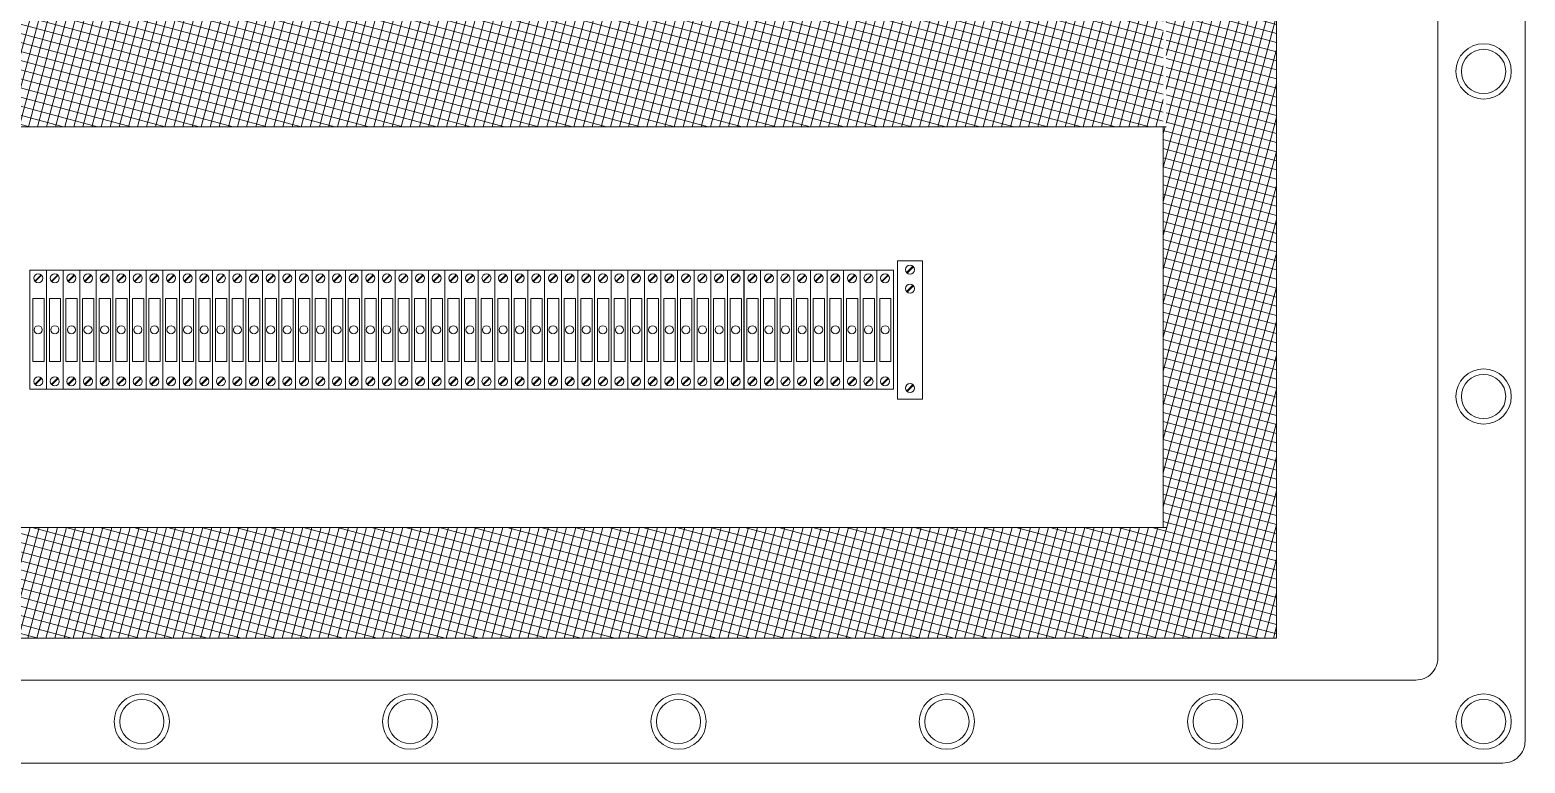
# Model space of a CAD drawing. Header units: millimetres. Extents: x 43457 to 72822, y 60284 to 123188.
# Drawn here: x 44646 to 45186, y 61256 to 61521 of the extents above; entities that cross this region are included whole.
import ezdxf

# ---------------------------------------------------------------- set-up
doc = ezdxf.new("R2010")
doc.units = ezdxf.units.MM
doc.header["$LTSCALE"] = 10
doc.layers.add('1轮廓实线层', color=7, linetype='Continuous', lineweight=18)

msp = doc.modelspace()

# ---------------------------------------------------------------- hatches: boundary and pattern name
at = {"layer": '1轮廓实线层'}
h = msp.add_hatch(dxfattribs=at)
h.set_pattern_fill('ANSI37', color=4, angle=30, style=0)
h.set_pattern_definition([(75, (51.9008, 105.1475), (-3.0668145, 0.82175047), []), (165, (51.9008, 105.1475), (-0.82175047, -3.0668145), [])])
h.paths.add_polyline_path([(44273.21, 61710.84), (45096.65, 61710.84), (45096.65, 61301.08), (44273.21, 61301.08)])
edge = h.paths.add_edge_path(flags=16)
edge.add_line((44313.21, 61525.96), (44313.21, 61670.84))
edge.add_line((44313.21, 61670.84), (45055.65, 61670.84))
edge.add_line((45055.65, 61670.84), (45055.65, 61525.96))
edge.add_line((45055.65, 61485.96), (45055.65, 61341.08))
edge.add_line((45055.65, 61341.08), (44313.21, 61341.08))
edge.add_line((44313.21, 61341.08), (44313.21, 61485.96))
edge.add_line((45056.65, 61485.96), (44313.21, 61485.96))
edge.add_line((45056.65, 61525.96), (44313.21, 61525.96))

# ---------------------------------------------------------------- linework, layer by layer
for p, q in [((45056.65, 61485.96), (44313.21, 61485.96)), ((45056.65, 61341.08), (44313.21, 61341.08))]:
    msp.add_line(p, q, dxfattribs=at)
at = {"layer": '1轮廓实线层', "lineweight": 13}
for p, q in [((44959.64, 61437.53), (44968.64, 61437.53)), ((44959.64, 61387.53), (44959.64, 61437.53)), ((44968.64, 61437.53), (44968.64, 61387.53)), ((44646, 61434.08), (44652, 61434.08)), ((44646, 61391.08), (44646, 61434.08)), ((44647.76, 61430.18), (44650.05, 61432.47)), ((44647.96, 61429.97), (44650.25, 61432.27)), ((44652, 61434.08), (44652, 61391.08)), ((44652.01, 61434.08), (44658.01, 61434.08)), ((44652.01, 61391.08), (44652.01, 61434.08)), ((44653.76, 61430.18), (44656.05, 61432.47)), ((44653.96, 61429.97), (44656.26, 61432.27)), ((44658.01, 61434.08), (44658.01, 61391.08)), ((44658.01, 61434.08), (44664.01, 61434.08)), ((44658.01, 61391.08), (44658.01, 61434.08)), ((44659.76, 61430.18), (44662.06, 61432.47)), ((44659.96, 61429.97), (44662.26, 61432.27)), ((44664.01, 61434.08), (44664.01, 61391.08)), ((44664.01, 61434.08), (44670.01, 61434.08)), ((44664.01, 61391.08), (44664.01, 61434.08)), ((44665.76, 61430.18), (44668.06, 61432.47)), ((44665.96, 61429.97), (44668.26, 61432.27)), ((44670.01, 61434.08), (44670.01, 61391.08)), ((44670.01, 61434.08), (44676.01, 61434.08)), ((44670.01, 61391.08), (44670.01, 61434.08)), ((44671.76, 61430.18), (44674.06, 61432.47)), ((44671.96, 61429.97), (44674.26, 61432.27)), ((44676.01, 61434.08), (44676.01, 61391.08)), ((44676.01, 61434.08), (44682.01, 61434.08)), ((44676.01, 61391.08), (44676.01, 61434.08)), ((44677.76, 61430.18), (44680.06, 61432.47)), ((44677.96, 61429.97), (44680.26, 61432.27)), ((44682.01, 61434.08), (44682.01, 61391.08)), ((44682.01, 61434.08), (44688.01, 61434.08)), ((44682.01, 61391.08), (44682.01, 61434.08)), ((44683.76, 61430.18), (44686.06, 61432.47)), ((44683.96, 61429.97), (44686.26, 61432.27)), ((44688.01, 61434.08), (44688.01, 61391.08)), ((44688.01, 61434.08), (44694.01, 61434.08)), ((44688.01, 61391.08), (44688.01, 61434.08)), ((44689.76, 61430.18), (44692.06, 61432.47)), ((44689.97, 61429.97), (44692.26, 61432.27)), ((44694.01, 61434.08), (44694.01, 61391.08)), ((44694.02, 61434.08), (44700.02, 61434.08)), ((44694.02, 61391.08), (44694.02, 61434.08)), ((44695.77, 61430.18), (44698.06, 61432.47)), ((44695.97, 61429.97), (44698.27, 61432.27)), ((44700.02, 61434.08), (44700.02, 61391.08)), ((44700.02, 61434.08), (44706.02, 61434.08)), ((44700.02, 61391.08), (44700.02, 61434.08)), ((44701.77, 61430.18), (44704.07, 61432.47)), ((44701.97, 61429.97), (44704.27, 61432.27)), ((44706.02, 61434.08), (44706.02, 61391.08)), ((44706.02, 61434.08), (44712.02, 61434.08)), ((44706.02, 61391.08), (44706.02, 61434.08)), ((44707.77, 61430.18), (44710.07, 61432.47)), ((44707.97, 61429.97), (44710.27, 61432.27)), ((44712.02, 61434.08), (44712.02, 61391.08)), ((44712.02, 61434.08), (44718.02, 61434.08)), ((44712.02, 61391.08), (44712.02, 61434.08)), ((44713.77, 61430.18), (44716.07, 61432.47)), ((44713.97, 61429.97), (44716.27, 61432.27)), ((44718.02, 61434.08), (44718.02, 61391.08)), ((44718.02, 61434.08), (44724.02, 61434.08)), ((44718.02, 61391.08), (44718.02, 61434.08)), ((44719.77, 61430.18), (44722.07, 61432.47)), ((44719.97, 61429.97), (44722.27, 61432.27)), ((44724.02, 61434.08), (44724.02, 61391.08)), ((44724.02, 61434.08), (44730.02, 61434.08)), ((44724.02, 61391.08), (44724.02, 61434.08)), ((44725.77, 61430.18), (44728.07, 61432.47)), ((44725.97, 61429.97), (44728.27, 61432.27)), ((44730.02, 61434.08), (44730.02, 61391.08)), ((44730.02, 61434.08), (44736.02, 61434.08)), ((44730.02, 61391.08), (44730.02, 61434.08)), ((44731.77, 61430.18), (44734.07, 61432.47)), ((44731.98, 61429.97), (44734.27, 61432.27)), ((44736.02, 61434.08), (44736.02, 61391.08)), ((44736.02, 61434.08), (44742.02, 61434.08)), ((44736.02, 61391.08), (44736.02, 61434.08)), ((44737.78, 61430.18), (44740.07, 61432.47)), ((44737.98, 61429.97), (44740.28, 61432.27)), ((44742.02, 61434.08), (44742.02, 61391.08)), ((44742.03, 61434.08), (44748.03, 61434.08)), ((44742.03, 61391.08), (44742.03, 61434.08)), ((44743.78, 61430.18), (44746.07, 61432.47)), ((44743.98, 61429.97), (44746.28, 61432.27)), ((44748.03, 61434.08), (44748.03, 61391.08)), ((44748.03, 61434.08), (44754.03, 61434.08)), ((44748.03, 61391.08), (44748.03, 61434.08)), ((44749.78, 61430.18), (44752.08, 61432.47)), ((44749.98, 61429.97), (44752.28, 61432.27)), ((44754.03, 61434.08), (44754.03, 61391.08)), ((44754.03, 61434.08), (44760.03, 61434.08)), ((44754.03, 61391.08), (44754.03, 61434.08)), ((44755.78, 61430.18), (44758.08, 61432.47)), ((44755.98, 61429.97), (44758.28, 61432.27)), ((44760.03, 61434.08), (44760.03, 61391.08)), ((44760.03, 61434.08), (44766.03, 61434.08)), ((44760.03, 61391.08), (44760.03, 61434.08)), ((44761.78, 61430.18), (44764.08, 61432.47)), ((44761.98, 61429.97), (44764.28, 61432.27)), ((44766.03, 61434.08), (44766.03, 61391.08)), ((44766.03, 61434.08), (44772.03, 61434.08)), ((44766.03, 61391.08), (44766.03, 61434.08)), ((44767.78, 61430.18), (44770.08, 61432.47)), ((44767.98, 61429.97), (44770.28, 61432.27)), ((44772.03, 61434.08), (44772.03, 61391.08)), ((44772.03, 61434.08), (44778.03, 61434.08)), ((44772.03, 61391.08), (44772.03, 61434.08)), ((44773.78, 61430.18), (44776.08, 61432.47)), ((44773.98, 61429.97), (44776.28, 61432.27)), ((44778.03, 61434.08), (44778.03, 61391.08)), ((44778.03, 61434.08), (44784.03, 61434.08)), ((44778.03, 61391.08), (44778.03, 61434.08)), ((44779.78, 61430.18), (44782.08, 61432.47)), ((44779.99, 61429.97), (44782.28, 61432.27)), ((44784.03, 61434.08), (44784.03, 61391.08)), ((44784.04, 61434.08), (44790.04, 61434.08)), ((44784.04, 61391.08), (44784.04, 61434.08)), ((44785.79, 61430.18), (44788.08, 61432.47)), ((44785.99, 61429.97), (44788.29, 61432.27)), ((44790.04, 61434.08), (44790.04, 61391.08)), ((44790.04, 61434.08), (44796.04, 61434.08)), ((44790.04, 61391.08), (44790.04, 61434.08)), ((44791.79, 61430.18), (44794.09, 61432.47)), ((44791.99, 61429.97), (44794.29, 61432.27)), ((44796.04, 61434.08), (44796.04, 61391.08)), ((44796.04, 61434.08), (44802.04, 61434.08)), ((44796.04, 61391.08), (44796.04, 61434.08)), ((44797.79, 61430.18), (44800.09, 61432.47)), ((44797.99, 61429.97), (44800.29, 61432.27)), ((44802.04, 61434.08), (44802.04, 61391.08)), ((44802.04, 61434.08), (44808.04, 61434.08)), ((44802.04, 61391.08), (44802.04, 61434.08)), ((44803.79, 61430.18), (44806.09, 61432.47)), ((44803.99, 61429.97), (44806.29, 61432.27)), ((44808.04, 61434.08), (44808.04, 61391.08)), ((44808.04, 61434.08), (44814.04, 61434.08)), ((44808.04, 61391.08), (44808.04, 61434.08)), ((44809.79, 61430.18), (44812.09, 61432.47)), ((44809.99, 61429.97), (44812.29, 61432.27)), ((44814.04, 61434.08), (44814.04, 61391.08)), ((44814.04, 61434.08), (44820.04, 61434.08)), ((44814.04, 61391.08), (44814.04, 61434.08)), ((44815.79, 61430.18), (44818.09, 61432.47)), ((44815.99, 61429.97), (44818.29, 61432.27)), ((44820.04, 61434.08), (44820.04, 61391.08)), ((44820.04, 61434.08), (44826.04, 61434.08)), ((44820.04, 61391.08), (44820.04, 61434.08)), ((44821.79, 61430.18), (44824.09, 61432.47)), ((44822, 61429.97), (44824.29, 61432.27)), ((44826.04, 61434.08), (44826.04, 61391.08)), ((44826.04, 61434.08), (44832.04, 61434.08)), ((44826.04, 61391.08), (44826.04, 61434.08)), ((44827.8, 61430.18), (44830.09, 61432.47)), ((44828, 61429.97), (44830.3, 61432.27)), ((44832.04, 61434.08), (44832.04, 61391.08)), ((44832.1, 61434.08), (44838.1, 61434.08)), ((44833.85, 61430.18), (44836.15, 61432.47)), ((44834.05, 61429.97), (44836.35, 61432.27)), ((44838.1, 61434.08), (44838.1, 61391.08)), ((44838.1, 61434.08), (44844.1, 61434.08)), ((44838.1, 61391.08), (44838.1, 61434.08)), ((44839.85, 61430.18), (44842.15, 61432.47)), ((44840.05, 61429.97), (44842.35, 61432.27)), ((44844.1, 61434.08), (44844.1, 61391.08)), ((44844.1, 61434.08), (44850.1, 61434.08)), ((44844.1, 61391.08), (44844.1, 61434.08)), ((44845.85, 61430.18), (44848.15, 61432.47)), ((44846.05, 61429.97), (44848.35, 61432.27)), ((44850.1, 61434.08), (44850.1, 61391.08)), ((44850.1, 61434.08), (44856.1, 61434.08)), ((44850.1, 61391.08), (44850.1, 61434.08)), ((44851.85, 61430.18), (44854.15, 61432.47)), ((44852.06, 61429.97), (44854.35, 61432.27)), ((44856.1, 61434.08), (44856.1, 61391.08)), ((44856.1, 61434.08), (44862.1, 61434.08)), ((44856.1, 61391.08), (44856.1, 61434.08)), ((44857.86, 61430.18), (44860.15, 61432.47)), ((44858.06, 61429.97), (44860.36, 61432.27)), ((44862.1, 61434.08), (44862.1, 61391.08)), ((44862.11, 61434.08), (44868.11, 61434.08)), ((44862.11, 61391.08), (44862.11, 61434.08)), ((44863.86, 61430.18), (44866.16, 61432.47)), ((44864.06, 61429.97), (44866.36, 61432.27)), ((44868.11, 61434.08), (44868.11, 61391.08)), ((44868.11, 61434.08), (44874.11, 61434.08)), ((44868.11, 61391.08), (44868.11, 61434.08)), ((44869.86, 61430.18), (44872.16, 61432.47)), ((44870.06, 61429.97), (44872.36, 61432.27)), ((44874.11, 61434.08), (44874.11, 61391.08)), ((44874.11, 61434.08), (44880.11, 61434.08)), ((44874.11, 61391.08), (44874.11, 61434.08)), ((44875.86, 61430.18), (44878.16, 61432.47)), ((44876.06, 61429.97), (44878.36, 61432.27)), ((44880.11, 61434.08), (44880.11, 61391.08)), ((44880.11, 61434.08), (44886.11, 61434.08)), ((44880.11, 61391.08), (44880.11, 61434.08)), ((44881.86, 61430.18), (44884.16, 61432.47)), ((44882.06, 61429.97), (44884.36, 61432.27)), ((44886.11, 61434.08), (44886.11, 61391.08)), ((44886.11, 61434.08), (44892.11, 61434.08)), ((44886.11, 61391.08), (44886.11, 61434.08)), ((44887.86, 61430.18), (44890.16, 61432.47)), ((44888.06, 61429.97), (44890.36, 61432.27)), ((44892.11, 61434.08), (44892.11, 61391.08)), ((44892.11, 61434.08), (44898.11, 61434.08)), ((44892.11, 61391.08), (44892.11, 61434.08)), ((44893.86, 61430.18), (44896.16, 61432.47)), ((44894.06, 61429.97), (44896.36, 61432.27)), ((44898.11, 61434.08), (44898.11, 61391.08)), ((44898.11, 61434.08), (44904.11, 61434.08)), ((44898.11, 61391.08), (44898.11, 61434.08)), ((44899.86, 61430.18), (44902.16, 61432.47)), ((44900.07, 61429.97), (44902.36, 61432.27)), ((44904.11, 61434.08), (44904.11, 61391.08)), ((44904.12, 61434.08), (44910.12, 61434.08)), ((44904.12, 61391.08), (44904.12, 61434.08)), ((44905.87, 61430.18), (44908.16, 61432.47)), ((44906.07, 61429.97), (44908.37, 61432.27)), ((44910.12, 61434.08), (44910.12, 61391.08)), ((44910.12, 61434.08), (44916.12, 61434.08)), ((44910.12, 61391.08), (44910.12, 61434.08)), ((44911.87, 61430.18), (44914.17, 61432.47)), ((44912.07, 61429.97), (44914.37, 61432.27)), ((44916.12, 61434.08), (44916.12, 61391.08)), ((44916.12, 61434.08), (44922.12, 61434.08)), ((44916.12, 61391.08), (44916.12, 61434.08)), ((44917.87, 61430.18), (44920.17, 61432.47)), ((44918.07, 61429.97), (44920.37, 61432.27)), ((44922.12, 61434.08), (44922.12, 61391.08)), ((44922.12, 61434.08), (44928.12, 61434.08)), ((44922.12, 61391.08), (44922.12, 61434.08)), ((44923.87, 61430.18), (44926.17, 61432.47)), ((44924.07, 61429.97), (44926.37, 61432.27)), ((44928.12, 61434.08), (44928.12, 61391.08)), ((44928.12, 61434.08), (44934.12, 61434.08)), ((44928.12, 61391.08), (44928.12, 61434.08)), ((44929.87, 61430.18), (44932.17, 61432.47)), ((44930.07, 61429.97), (44932.37, 61432.27)), ((44934.12, 61434.08), (44934.12, 61391.08)), ((44934.12, 61434.08), (44940.12, 61434.08)), ((44934.12, 61391.08), (44934.12, 61434.08)), ((44935.87, 61430.18), (44938.17, 61432.47)), ((44936.07, 61429.97), (44938.37, 61432.27)), ((44940.12, 61434.08), (44940.12, 61391.08)), ((44940.12, 61434.08), (44946.12, 61434.08)), ((44940.12, 61391.08), (44940.12, 61434.08)), ((44941.87, 61430.18), (44944.17, 61432.47)), ((44942.08, 61429.97), (44944.37, 61432.27)), ((44946.12, 61434.08), (44946.12, 61391.08)), ((44946.12, 61434.08), (44952.12, 61434.08)), ((44946.12, 61391.08), (44946.12, 61434.08)), ((44947.88, 61430.18), (44950.17, 61432.47)), ((44948.08, 61429.97), (44950.38, 61432.27)), ((44952.12, 61434.08), (44952.12, 61391.08)), ((44952.13, 61434.08), (44958.13, 61434.08)), ((44952.13, 61391.08), (44952.13, 61434.08)), ((44953.88, 61430.18), (44956.18, 61432.47)), ((44954.08, 61429.97), (44956.38, 61432.27)), ((44958.13, 61434.08), (44958.13, 61391.08)), ((44958.13, 61391.08), (44958.13, 61434.08)), ((44962.89, 61433.26), (44965.19, 61435.56)), ((44963.09, 61433.06), (44965.39, 61435.36)), ((44962.89, 61426.39), (44965.19, 61428.69)), ((44963.09, 61426.19), (44965.39, 61428.49)), ((44647.76, 61392.88), (44650.05, 61395.18)), ((44647.96, 61392.68), (44650.25, 61394.98)), ((44653.76, 61392.88), (44656.05, 61395.18)), ((44653.96, 61392.68), (44656.26, 61394.98)), ((44659.76, 61392.88), (44662.06, 61395.18)), ((44659.96, 61392.68), (44662.26, 61394.98)), ((44665.76, 61392.88), (44668.06, 61395.18)), ((44665.96, 61392.68), (44668.26, 61394.98)), ((44671.76, 61392.88), (44674.06, 61395.18)), ((44671.96, 61392.68), (44674.26, 61394.98)), ((44677.76, 61392.88), (44680.06, 61395.18)), ((44677.96, 61392.68), (44680.26, 61394.98)), ((44683.76, 61392.88), (44686.06, 61395.18)), ((44683.96, 61392.68), (44686.26, 61394.98)), ((44689.76, 61392.88), (44692.06, 61395.18)), ((44689.97, 61392.68), (44692.26, 61394.98)), ((44695.77, 61392.88), (44698.06, 61395.18)), ((44695.97, 61392.68), (44698.27, 61394.98)), ((44701.77, 61392.88), (44704.07, 61395.18)), ((44701.97, 61392.68), (44704.27, 61394.98)), ((44707.77, 61392.88), (44710.07, 61395.18)), ((44707.97, 61392.68), (44710.27, 61394.98)), ((44713.77, 61392.88), (44716.07, 61395.18)), ((44713.97, 61392.68), (44716.27, 61394.98)), ((44719.77, 61392.88), (44722.07, 61395.18)), ((44719.97, 61392.68), (44722.27, 61394.98)), ((44725.77, 61392.88), (44728.07, 61395.18)), ((44725.97, 61392.68), (44728.27, 61394.98)), ((44731.77, 61392.88), (44734.07, 61395.18)), ((44731.98, 61392.68), (44734.27, 61394.98)), ((44737.78, 61392.88), (44740.07, 61395.18)), ((44737.98, 61392.68), (44740.28, 61394.98)), ((44743.78, 61392.88), (44746.07, 61395.18)), ((44743.98, 61392.68), (44746.28, 61394.98)), ((44749.78, 61392.88), (44752.08, 61395.18)), ((44749.98, 61392.68), (44752.28, 61394.98)), ((44755.78, 61392.88), (44758.08, 61395.18)), ((44755.98, 61392.68), (44758.28, 61394.98)), ((44761.78, 61392.88), (44764.08, 61395.18)), ((44761.98, 61392.68), (44764.28, 61394.98)), ((44767.78, 61392.88), (44770.08, 61395.18)), ((44767.98, 61392.68), (44770.28, 61394.98)), ((44773.78, 61392.88), (44776.08, 61395.18)), ((44773.98, 61392.68), (44776.28, 61394.98)), ((44779.78, 61392.88), (44782.08, 61395.18)), ((44779.99, 61392.68), (44782.28, 61394.98)), ((44785.79, 61392.88), (44788.08, 61395.18)), ((44785.99, 61392.68), (44788.29, 61394.98)), ((44791.79, 61392.88), (44794.09, 61395.18)), ((44791.99, 61392.68), (44794.29, 61394.98)), ((44797.79, 61392.88), (44800.09, 61395.18)), ((44797.99, 61392.68), (44800.29, 61394.98)), ((44803.79, 61392.88), (44806.09, 61395.18)), ((44803.99, 61392.68), (44806.29, 61394.98)), ((44809.79, 61392.88), (44812.09, 61395.18)), ((44809.99, 61392.68), (44812.29, 61394.98)), ((44815.79, 61392.88), (44818.09, 61395.18)), ((44815.99, 61392.68), (44818.29, 61394.98)), ((44821.79, 61392.88), (44824.09, 61395.18)), ((44822, 61392.68), (44824.29, 61394.98)), ((44827.8, 61392.88), (44830.09, 61395.18)), ((44828, 61392.68), (44830.3, 61394.98)), ((44833.85, 61392.88), (44836.15, 61395.18)), ((44834.05, 61392.68), (44836.35, 61394.98)), ((44839.85, 61392.88), (44842.15, 61395.18)), ((44840.05, 61392.68), (44842.35, 61394.98)), ((44845.85, 61392.88), (44848.15, 61395.18)), ((44846.05, 61392.68), (44848.35, 61394.98)), ((44851.85, 61392.88), (44854.15, 61395.18)), ((44852.06, 61392.68), (44854.35, 61394.98)), ((44857.86, 61392.88), (44860.15, 61395.18)), ((44858.06, 61392.68), (44860.36, 61394.98)), ((44863.86, 61392.88), (44866.16, 61395.18)), ((44864.06, 61392.68), (44866.36, 61394.98)), ((44869.86, 61392.88), (44872.16, 61395.18)), ((44870.06, 61392.68), (44872.36, 61394.98)), ((44875.86, 61392.88), (44878.16, 61395.18)), ((44876.06, 61392.68), (44878.36, 61394.98)), ((44881.86, 61392.88), (44884.16, 61395.18)), ((44882.06, 61392.68), (44884.36, 61394.98)), ((44887.86, 61392.88), (44890.16, 61395.18)), ((44888.06, 61392.68), (44890.36, 61394.98)), ((44893.86, 61392.88), (44896.16, 61395.18)), ((44894.06, 61392.68), (44896.36, 61394.98)), ((44899.86, 61392.88), (44902.16, 61395.18)), ((44900.07, 61392.68), (44902.36, 61394.98)), ((44905.87, 61392.88), (44908.16, 61395.18)), ((44906.07, 61392.68), (44908.37, 61394.98)), ((44911.87, 61392.88), (44914.17, 61395.18)), ((44912.07, 61392.68), (44914.37, 61394.98)), ((44917.87, 61392.88), (44920.17, 61395.18)), ((44918.07, 61392.68), (44920.37, 61394.98)), ((44923.87, 61392.88), (44926.17, 61395.18)), ((44924.07, 61392.68), (44926.37, 61394.98)), ((44929.87, 61392.88), (44932.17, 61395.18)), ((44930.07, 61392.68), (44932.37, 61394.98)), ((44935.87, 61392.88), (44938.17, 61395.18)), ((44936.07, 61392.68), (44938.37, 61394.98)), ((44941.87, 61392.88), (44944.17, 61395.18)), ((44942.08, 61392.68), (44944.37, 61394.98)), ((44947.88, 61392.88), (44950.17, 61395.18)), ((44948.08, 61392.68), (44950.38, 61394.98)), ((44953.88, 61392.88), (44956.18, 61395.18)), ((44954.08, 61392.68), (44956.38, 61394.98)), ((44652, 61391.08), (44646, 61391.08)), ((44658.01, 61391.08), (44652.01, 61391.08)), ((44664.01, 61391.08), (44658.01, 61391.08)), ((44670.01, 61391.08), (44664.01, 61391.08)), ((44676.01, 61391.08), (44670.01, 61391.08)), ((44682.01, 61391.08), (44676.01, 61391.08)), ((44688.01, 61391.08), (44682.01, 61391.08)), ((44694.01, 61391.08), (44688.01, 61391.08)), ((44700.02, 61391.08), (44694.02, 61391.08)), ((44706.02, 61391.08), (44700.02, 61391.08)), ((44712.02, 61391.08), (44706.02, 61391.08)), ((44718.02, 61391.08), (44712.02, 61391.08)), ((44724.02, 61391.08), (44718.02, 61391.08)), ((44730.02, 61391.08), (44724.02, 61391.08)), ((44736.02, 61391.08), (44730.02, 61391.08)), ((44742.02, 61391.08), (44736.02, 61391.08)), ((44748.03, 61391.08), (44742.03, 61391.08)), ((44754.03, 61391.08), (44748.03, 61391.08)), ((44760.03, 61391.08), (44754.03, 61391.08)), ((44766.03, 61391.08), (44760.03, 61391.08)), ((44772.03, 61391.08), (44766.03, 61391.08)), ((44778.03, 61391.08), (44772.03, 61391.08)), ((44784.03, 61391.08), (44778.03, 61391.08)), ((44790.04, 61391.08), (44784.04, 61391.08)), ((44796.04, 61391.08), (44790.04, 61391.08)), ((44802.04, 61391.08), (44796.04, 61391.08)), ((44808.04, 61391.08), (44802.04, 61391.08)), ((44814.04, 61391.08), (44808.04, 61391.08)), ((44820.04, 61391.08), (44814.04, 61391.08)), ((44826.04, 61391.08), (44820.04, 61391.08)), ((44832.04, 61391.08), (44826.04, 61391.08)), ((44838.1, 61391.08), (44832.1, 61391.08)), ((44844.1, 61391.08), (44838.1, 61391.08)), ((44850.1, 61391.08), (44844.1, 61391.08)), ((44856.1, 61391.08), (44850.1, 61391.08)), ((44862.1, 61391.08), (44856.1, 61391.08)), ((44868.11, 61391.08), (44862.11, 61391.08)), ((44874.11, 61391.08), (44868.11, 61391.08)), ((44880.11, 61391.08), (44874.11, 61391.08)), ((44886.11, 61391.08), (44880.11, 61391.08)), ((44892.11, 61391.08), (44886.11, 61391.08)), ((44898.11, 61391.08), (44892.11, 61391.08)), ((44904.11, 61391.08), (44898.11, 61391.08)), ((44910.12, 61391.08), (44904.12, 61391.08)), ((44916.12, 61391.08), (44910.12, 61391.08)), ((44922.12, 61391.08), (44916.12, 61391.08)), ((44928.12, 61391.08), (44922.12, 61391.08)), ((44934.12, 61391.08), (44928.12, 61391.08)), ((44940.12, 61391.08), (44934.12, 61391.08)), ((44946.12, 61391.08), (44940.12, 61391.08)), ((44952.12, 61391.08), (44946.12, 61391.08)), ((44958.13, 61391.08), (44952.13, 61391.08)), ((44962.89, 61390.44), (44965.19, 61392.74)), ((44963.09, 61390.24), (44965.39, 61392.54)), ((44968.64, 61387.53), (44959.64, 61387.53))]:
    msp.add_line(p, q, dxfattribs=at)
at = {"layer": '1轮廓实线层'}
for points in [[(44186.45, 61747.96, -0.414214), (44194.45, 61755.96), (45178.45, 61755.96, -0.414214), (45186.45, 61747.96), (45186.45, 61263.96, -0.414214), (45178.45, 61255.96), (44194.45, 61255.96, -0.414214), (44186.45, 61263.96)], [(44214.93, 61717.96, -0.414214), (44222.93, 61725.96), (45146.93, 61725.96, -0.414214), (45154.93, 61717.96), (45154.93, 61293.96, -0.414214), (45146.93, 61285.96), (44222.93, 61285.96, -0.414214), (44214.93, 61293.96)]]:
    msp.add_lwpolyline(points, format="xyb", close=True, dxfattribs=at)
msp.add_lwpolyline([(44273.21, 61710.84), (45096.65, 61710.84), (45096.65, 61301.08), (44273.21, 61301.08)], close=True, dxfattribs=at)
msp.add_lwpolyline([(45055.65, 61485.96), (45055.65, 61341.08), (44313.21, 61341.08), (44313.21, 61485.96)], dxfattribs=at)
at = {"layer": '1轮廓实线层', "lineweight": 13}
for points in [[(44647.04, 61423.91), (44651.12, 61423.91), (44651.12, 61401.15), (44647.04, 61401.15)], [(44653.04, 61423.91), (44657.12, 61423.91), (44657.12, 61401.15), (44653.04, 61401.15)], [(44659.04, 61423.91), (44663.12, 61423.91), (44663.12, 61401.15), (44659.04, 61401.15)], [(44665.04, 61423.91), (44669.12, 61423.91), (44669.12, 61401.15), (44665.04, 61401.15)], [(44671.04, 61423.91), (44675.13, 61423.91), (44675.13, 61401.15), (44671.04, 61401.15)], [(44677.05, 61423.91), (44681.13, 61423.91), (44681.13, 61401.15), (44677.05, 61401.15)], [(44683.05, 61423.91), (44687.13, 61423.91), (44687.13, 61401.15), (44683.05, 61401.15)], [(44689.05, 61423.91), (44693.13, 61423.91), (44693.13, 61401.15), (44689.05, 61401.15)], [(44695.05, 61423.91), (44699.13, 61423.91), (44699.13, 61401.15), (44695.05, 61401.15)], [(44701.05, 61423.91), (44705.13, 61423.91), (44705.13, 61401.15), (44701.05, 61401.15)], [(44707.05, 61423.91), (44711.13, 61423.91), (44711.13, 61401.15), (44707.05, 61401.15)], [(44713.05, 61423.91), (44717.13, 61423.91), (44717.13, 61401.15), (44713.05, 61401.15)], [(44719.06, 61423.91), (44723.14, 61423.91), (44723.14, 61401.15), (44719.06, 61401.15)], [(44725.06, 61423.91), (44729.14, 61423.91), (44729.14, 61401.15), (44725.06, 61401.15)], [(44731.06, 61423.91), (44735.14, 61423.91), (44735.14, 61401.15), (44731.06, 61401.15)], [(44737.06, 61423.91), (44741.14, 61423.91), (44741.14, 61401.15), (44737.06, 61401.15)], [(44743.06, 61423.91), (44747.14, 61423.91), (44747.14, 61401.15), (44743.06, 61401.15)], [(44749.06, 61423.91), (44753.14, 61423.91), (44753.14, 61401.15), (44749.06, 61401.15)], [(44755.06, 61423.91), (44759.14, 61423.91), (44759.14, 61401.15), (44755.06, 61401.15)], [(44761.06, 61423.91), (44765.15, 61423.91), (44765.15, 61401.15), (44761.06, 61401.15)], [(44767.07, 61423.91), (44771.15, 61423.91), (44771.15, 61401.15), (44767.07, 61401.15)], [(44773.07, 61423.91), (44777.15, 61423.91), (44777.15, 61401.15), (44773.07, 61401.15)], [(44779.07, 61423.91), (44783.15, 61423.91), (44783.15, 61401.15), (44779.07, 61401.15)], [(44785.07, 61423.91), (44789.15, 61423.91), (44789.15, 61401.15), (44785.07, 61401.15)], [(44791.07, 61423.91), (44795.15, 61423.91), (44795.15, 61401.15), (44791.07, 61401.15)], [(44797.07, 61423.91), (44801.15, 61423.91), (44801.15, 61401.15), (44797.07, 61401.15)], [(44803.07, 61423.91), (44807.15, 61423.91), (44807.15, 61401.15), (44803.07, 61401.15)], [(44809.08, 61423.91), (44813.16, 61423.91), (44813.16, 61401.15), (44809.08, 61401.15)], [(44815.08, 61423.91), (44819.16, 61423.91), (44819.16, 61401.15), (44815.08, 61401.15)], [(44821.08, 61423.91), (44825.16, 61423.91), (44825.16, 61401.15), (44821.08, 61401.15)], [(44827.08, 61423.91), (44831.16, 61423.91), (44831.16, 61401.15), (44827.08, 61401.15)], [(44833.13, 61423.91), (44837.21, 61423.91), (44837.21, 61401.15), (44833.13, 61401.15)], [(44839.14, 61423.91), (44843.22, 61423.91), (44843.22, 61401.15), (44839.14, 61401.15)], [(44845.14, 61423.91), (44849.22, 61423.91), (44849.22, 61401.15), (44845.14, 61401.15)], [(44851.14, 61423.91), (44855.22, 61423.91), (44855.22, 61401.15), (44851.14, 61401.15)], [(44857.14, 61423.91), (44861.22, 61423.91), (44861.22, 61401.15), (44857.14, 61401.15)], [(44863.14, 61423.91), (44867.22, 61423.91), (44867.22, 61401.15), (44863.14, 61401.15)], [(44869.14, 61423.91), (44873.22, 61423.91), (44873.22, 61401.15), (44869.14, 61401.15)], [(44875.14, 61423.91), (44879.22, 61423.91), (44879.22, 61401.15), (44875.14, 61401.15)], [(44881.15, 61423.91), (44885.23, 61423.91), (44885.23, 61401.15), (44881.15, 61401.15)], [(44887.15, 61423.91), (44891.23, 61423.91), (44891.23, 61401.15), (44887.15, 61401.15)], [(44893.15, 61423.91), (44897.23, 61423.91), (44897.23, 61401.15), (44893.15, 61401.15)], [(44899.15, 61423.91), (44903.23, 61423.91), (44903.23, 61401.15), (44899.15, 61401.15)], [(44905.15, 61423.91), (44909.23, 61423.91), (44909.23, 61401.15), (44905.15, 61401.15)], [(44911.15, 61423.91), (44915.23, 61423.91), (44915.23, 61401.15), (44911.15, 61401.15)], [(44917.15, 61423.91), (44921.23, 61423.91), (44921.23, 61401.15), (44917.15, 61401.15)], [(44923.15, 61423.91), (44927.23, 61423.91), (44927.23, 61401.15), (44923.15, 61401.15)], [(44929.16, 61423.91), (44933.24, 61423.91), (44933.24, 61401.15), (44929.16, 61401.15)], [(44935.16, 61423.91), (44939.24, 61423.91), (44939.24, 61401.15), (44935.16, 61401.15)], [(44941.16, 61423.91), (44945.24, 61423.91), (44945.24, 61401.15), (44941.16, 61401.15)], [(44947.16, 61423.91), (44951.24, 61423.91), (44951.24, 61401.15), (44947.16, 61401.15)], [(44953.16, 61423.91), (44957.24, 61423.91), (44957.24, 61401.15), (44953.16, 61401.15)]]:
    msp.add_lwpolyline(points, close=True, dxfattribs=at)
at = {"layer": '1轮廓实线层'}
for centre, radius in [((45171.45, 61505.96), 10), ((45171.45, 61505.96), 8), ((45171.45, 61388.46), 10), ((45171.45, 61388.46), 8), ((44686.45, 61270.96), 10), ((44783.45, 61270.96), 10), ((44880.45, 61270.96), 10), ((44977.45, 61270.96), 10), ((45074.45, 61270.96), 10), ((45171.45, 61270.96), 10), ((44686.45, 61270.96), 8), ((44783.45, 61270.96), 8), ((44880.45, 61270.96), 8), ((44977.45, 61270.96), 8), ((45074.45, 61270.96), 8), ((45171.45, 61270.96), 8)]:
    msp.add_circle(centre, radius, dxfattribs=at)
at = {"layer": '1轮廓实线层', "lineweight": 13}
for centre, radius in [((44649, 61431.22), 1.63), ((44655.01, 61431.22), 1.63), ((44661.01, 61431.22), 1.63), ((44667.01, 61431.22), 1.63), ((44673.01, 61431.22), 1.63), ((44679.01, 61431.22), 1.63), ((44685.01, 61431.22), 1.63), ((44691.01, 61431.22), 1.63), ((44697.02, 61431.22), 1.63), ((44703.02, 61431.22), 1.63), ((44709.02, 61431.22), 1.63), ((44715.02, 61431.22), 1.63), ((44721.02, 61431.22), 1.63), ((44727.02, 61431.22), 1.63), ((44733.02, 61431.22), 1.63), ((44739.02, 61431.22), 1.63), ((44745.03, 61431.22), 1.63), ((44751.03, 61431.22), 1.63), ((44757.03, 61431.22), 1.63), ((44763.03, 61431.22), 1.63), ((44769.03, 61431.22), 1.63), ((44775.03, 61431.22), 1.63), ((44781.03, 61431.22), 1.63), ((44787.04, 61431.22), 1.63), ((44793.04, 61431.22), 1.63), ((44799.04, 61431.22), 1.63), ((44805.04, 61431.22), 1.63), ((44811.04, 61431.22), 1.63), ((44817.04, 61431.22), 1.63), ((44823.04, 61431.22), 1.63), ((44829.04, 61431.22), 1.63), ((44835.1, 61431.22), 1.63), ((44841.1, 61431.22), 1.63), ((44847.1, 61431.22), 1.63), ((44853.1, 61431.22), 1.63), ((44859.1, 61431.22), 1.63), ((44865.11, 61431.22), 1.63), ((44871.11, 61431.22), 1.63), ((44877.11, 61431.22), 1.63), ((44883.11, 61431.22), 1.63), ((44889.11, 61431.22), 1.63), ((44895.11, 61431.22), 1.63), ((44901.11, 61431.22), 1.63), ((44907.12, 61431.22), 1.63), ((44913.12, 61431.22), 1.63), ((44919.12, 61431.22), 1.63), ((44925.12, 61431.22), 1.63), ((44931.12, 61431.22), 1.63), ((44937.12, 61431.22), 1.63), ((44943.12, 61431.22), 1.63), ((44949.12, 61431.22), 1.63), ((44955.13, 61431.22), 1.63), ((44964.14, 61434.31), 1.63), ((44964.14, 61427.44), 1.63), ((44649, 61412.58), 1.47), ((44655.01, 61412.58), 1.47), ((44661.01, 61412.58), 1.47), ((44667.01, 61412.58), 1.47), ((44673.01, 61412.58), 1.47), ((44679.01, 61412.58), 1.47), ((44685.01, 61412.58), 1.47), ((44691.01, 61412.58), 1.47), ((44697.02, 61412.58), 1.47), ((44703.02, 61412.58), 1.47), ((44709.02, 61412.58), 1.47), ((44715.02, 61412.58), 1.47), ((44721.02, 61412.58), 1.47), ((44727.02, 61412.58), 1.47), ((44733.02, 61412.58), 1.47), ((44739.02, 61412.58), 1.47), ((44745.03, 61412.58), 1.47), ((44751.03, 61412.58), 1.47), ((44757.03, 61412.58), 1.47), ((44763.03, 61412.58), 1.47), ((44769.03, 61412.58), 1.47), ((44775.03, 61412.58), 1.47), ((44781.03, 61412.58), 1.47), ((44787.04, 61412.58), 1.47), ((44793.04, 61412.58), 1.47), ((44799.04, 61412.58), 1.47), ((44805.04, 61412.58), 1.47), ((44811.04, 61412.58), 1.47), ((44817.04, 61412.58), 1.47), ((44823.04, 61412.58), 1.47), ((44829.04, 61412.58), 1.47), ((44835.1, 61412.58), 1.47), ((44841.1, 61412.58), 1.47), ((44847.1, 61412.58), 1.47), ((44853.1, 61412.58), 1.47), ((44859.1, 61412.58), 1.47), ((44865.11, 61412.58), 1.47), ((44871.11, 61412.58), 1.47), ((44877.11, 61412.58), 1.47), ((44883.11, 61412.58), 1.47), ((44889.11, 61412.58), 1.47), ((44895.11, 61412.58), 1.47), ((44901.11, 61412.58), 1.47), ((44907.12, 61412.58), 1.47), ((44913.12, 61412.58), 1.47), ((44919.12, 61412.58), 1.47), ((44925.12, 61412.58), 1.47), ((44931.12, 61412.58), 1.47), ((44937.12, 61412.58), 1.47), ((44943.12, 61412.58), 1.47), ((44949.12, 61412.58), 1.47), ((44955.13, 61412.58), 1.47), ((44649, 61393.93), 1.63), ((44655.01, 61393.93), 1.63), ((44661.01, 61393.93), 1.63), ((44667.01, 61393.93), 1.63), ((44673.01, 61393.93), 1.63), ((44679.01, 61393.93), 1.63), ((44685.01, 61393.93), 1.63), ((44691.01, 61393.93), 1.63), ((44697.02, 61393.93), 1.63), ((44703.02, 61393.93), 1.63), ((44709.02, 61393.93), 1.63), ((44715.02, 61393.93), 1.63), ((44721.02, 61393.93), 1.63), ((44727.02, 61393.93), 1.63), ((44733.02, 61393.93), 1.63), ((44739.02, 61393.93), 1.63), ((44745.03, 61393.93), 1.63), ((44751.03, 61393.93), 1.63), ((44757.03, 61393.93), 1.63), ((44763.03, 61393.93), 1.63), ((44769.03, 61393.93), 1.63), ((44775.03, 61393.93), 1.63), ((44781.03, 61393.93), 1.63), ((44787.04, 61393.93), 1.63), ((44793.04, 61393.93), 1.63), ((44799.04, 61393.93), 1.63), ((44805.04, 61393.93), 1.63), ((44811.04, 61393.93), 1.63), ((44817.04, 61393.93), 1.63), ((44823.04, 61393.93), 1.63), ((44829.04, 61393.93), 1.63), ((44835.1, 61393.93), 1.63), ((44841.1, 61393.93), 1.63), ((44847.1, 61393.93), 1.63), ((44853.1, 61393.93), 1.63), ((44859.1, 61393.93), 1.63), ((44865.11, 61393.93), 1.63), ((44871.11, 61393.93), 1.63), ((44877.11, 61393.93), 1.63), ((44883.11, 61393.93), 1.63), ((44889.11, 61393.93), 1.63), ((44895.11, 61393.93), 1.63), ((44901.11, 61393.93), 1.63), ((44907.12, 61393.93), 1.63), ((44913.12, 61393.93), 1.63), ((44919.12, 61393.93), 1.63), ((44925.12, 61393.93), 1.63), ((44931.12, 61393.93), 1.63), ((44937.12, 61393.93), 1.63), ((44943.12, 61393.93), 1.63), ((44949.12, 61393.93), 1.63), ((44955.13, 61393.93), 1.63), ((44964.14, 61391.49), 1.63)]:
    msp.add_circle(centre, radius, dxfattribs=at)

doc.saveas('drawing.dxf')
